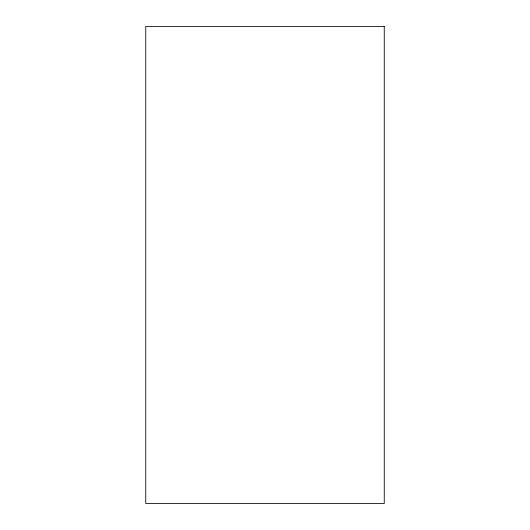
<?xml version="1.0" encoding="UTF-8"?>
<svg xmlns="http://www.w3.org/2000/svg" width="530" height="530" viewBox="0 0 530 530"><rect width="100%" height="100%" fill="white"/><g stroke="black" fill="none" stroke-linecap="round" stroke-linejoin="round"><path stroke-width="0.79" d="M384.25 26.5L145.75 26.5L145.75 503.5L384.25 503.5L384.25 26.5"/></g></svg>
